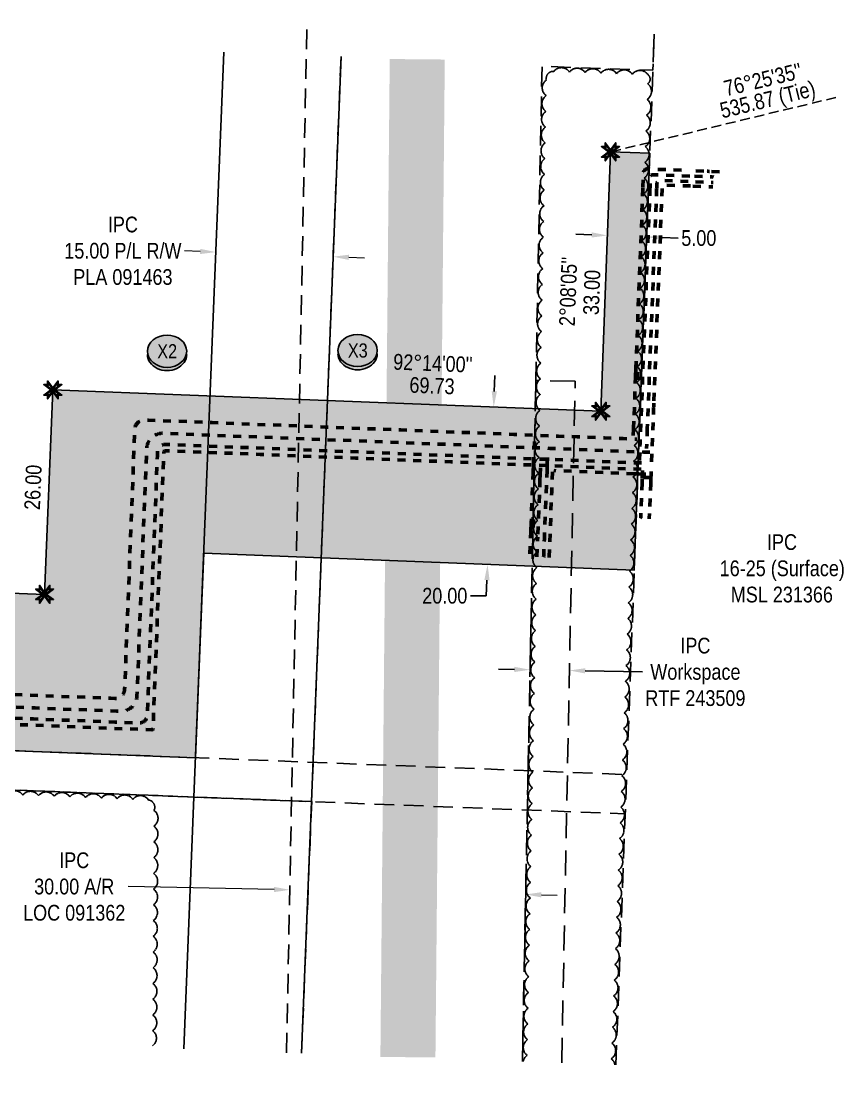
# Model space of a CAD drawing. Extents: x 394065 to 397005, y 6163231 to 6166623.
# Drawn here: x 396483 to 397005, y 6163231 to 6163906 of the extents above; entities that cross this region are included whole.
import ezdxf
from ezdxf.enums import TextEntityAlignment as Align

# ---------------------------------------------------------------- set-up
doc = ezdxf.new("R2010")
doc.units = 0
doc.header["$LTSCALE"] = 5
doc.header["$PDSIZE"] = 0.5
for name, pattern in [('0', [1, 1, 0]), ('foc-ACCESSROAD', [3.75, 2.5, -1.25]), ('foc-FLOWLINE', [3.75, 2.5, -1.25]), ('foc-PROPOSED-HP', [2, 1, -1]), ('foc-TIELINE', [1.875, 1.25, -0.625]), ('HIDDEN2', [4.7625, 3.175, -1.5875])]:
    doc.linetypes.add(name, pattern=pattern)
doc.layers.get('Defpoints').update_dxf_attribs({"color": 9})
for name, color, linetype in [('AS-ROADS', 254, 'Continuous'), ('C-AR', 13, 'foc-ACCESSROAD'), ('C-EZE', 13, 'foc-FLOWLINE'), ('C-RW', 13, 'Continuous'), ('C-WS', 13, 'foc-ACCESSROAD'), ('L-BD', 7, 'Continuous'), ('L-MON', 1, 'Continuous'), ('L-TIE', 7, 'foc-TIELINE'), ('P-CROSSINGS', 250, 'Continuous'), ('P-PROPOSED', 10, 'Continuous'), ('P-PROPOSED-H', 21, 'Continuous'), ('P-TXT', 4, 'Continuous'), ('T-BUSH', 110, '0'), ('T-EXISTING TFA', 220, 'HIDDEN2'), ('T-EXISTING TFA-T', 220, 'Continuous')]:
    doc.layers.add(name, color=color, linetype=linetype)
for name, color, linetype, lineweight in [('C-AR-T', 13, 'Continuous', 9), ('C-RW-T', 13, 'Continuous', 9), ('C-WS-T', 13, 'Continuous', 9), ('PROPOSED HP', 240, 'foc-PROPOSED-HP', 60)]:
    doc.layers.add(name, color=color, linetype=linetype, lineweight=lineweight)
doc.styles.add('80CG', font='ARIALN.TTF', dxfattribs={"height": 10})
doc.styles.add('80L', font='ARIALN.TTF', dxfattribs={"height": 10})
doc.styles.add('Crossing', font='ARIALN.TTF', dxfattribs={"height": 10})
doc.dimstyles.new('Compass 5 000', dxfattribs={"dimscale": 5, "dimtxt": 9, "dimasz": 2, "dimexe": 0.2, "dimexo": 0.0625, "dimgap": 0.5, "dimtad": 0, "dimtih": 1, "dimtoh": 1, "dimzin": 0, "dimdsep": 46, "dimtxsty": '80CG', "dimcen": 0.1, "dimse1": 1, "dimse2": 1, "dimclrd": 256, "dimclrt": 256, "dimaunit": 1, "dimadec": 4, "dimazin": 0, "dimtfac": 0.06, "dimtofl": 0, "dimtmove": 0, "dimatfit": 1, "dimfxl": 0.2, "dimtolj": 1, "dimtzin": 0, "dimlwd": -1, "dimarcsym": 0})

# ---------------------------------------------------------------- blocks, each defined once
blk = doc.blocks.new('xing2')
h = blk.add_hatch(color=50)
h.dxf.hatch_style = 1
edge = h.paths.add_edge_path()
edge.add_ellipse((0, 0), major_axis=(-12.5, 0), ratio=0.816297, start_angle=0, end_angle=360)
h = blk.add_hatch(color=250)
h.dxf.hatch_style = 1
edge = h.paths.add_edge_path()
edge.add_ellipse((0, -2.05), major_axis=(-12.5, 0), ratio=0.816297, start_angle=0, end_angle=180)
edge.add_line((12.5, -2.05), (12.5, 0))
edge.add_ellipse((0, 0), major_axis=(-12.5, 0), ratio=0.816297, start_angle=0, end_angle=180, ccw=False)
edge.add_line((-12.5, 0), (-12.5, -2.05))
at = {"color": 250}
blk.add_ellipse((0, 0), major_axis=(-12.5, 0), ratio=0.816297, dxfattribs=at)
blk.add_ellipse((0, -2.05), major_axis=(-12.5, 0), ratio=0.816297, start_param=0, end_param=3.141593, dxfattribs=at)
at = {"color": 250, "style": 'Crossing'}
blk.add_attdef('CROSSING', text='', height=9, dxfattribs=at).set_placement((0.09, 0.02), align=Align.MIDDLE_CENTER)
at = {"color": 250, "style": 'Crossing', "flags": 1}
for tag, p in [('OWNER', (0.09, -12.49)), ('DESCRIPTION', (0.09, -25.77)), ('LOCATION', (0.09, -39.3)), ('DWG_REF', (0.09, -52.84))]:
    blk.add_attdef(tag, text='', height=9, dxfattribs=at).set_placement(p, align=Align.MIDDLE_CENTER)
blk = doc.blocks.new('*D503')
at = {"layer": 'C-RW-T', "transparency": 16777216}
for p, q in [((396596.47, 6163759.87), (396586.48, 6163760.27)), ((396690.98, 6163756.15), (396700.97, 6163755.75))]:
    blk.add_line(p, q, dxfattribs=at)
for points in [[(396596.54, 6163761.54), (396596.41, 6163758.21), (396606.47, 6163759.48)], [(396691.05, 6163757.81), (396690.92, 6163754.48), (396680.99, 6163756.54)]]:
    blk.add_solid(points, dxfattribs=at)
at = {"layer": 'Defpoints', "color": 0, "transparency": 16777216}
for p in [(396606.66, 6163764.33), (396681.18, 6163761.39), (396680.99, 6163756.54)]:
    blk.add_point(p, dxfattribs=at)
at = {"layer": 'C-RW-T', "transparency": 16777216, "insert": (396547.4, 6163760.27), "char_height": 10, "attachment_point": 5, "style": '80CG'}
blk.add_mtext('\\A1;IPC\\P15.00 P/L R/W\\PPLA 091463', dxfattribs=at)
blk = doc.blocks.new('*D504')
at = {"layer": 'C-AR-T', "transparency": 16777216}
for p, q in [((396643.47, 6163354.57), (396550.73, 6163356.4)), ((396813.38, 6163351.21), (396823.37, 6163351.02))]:
    blk.add_line(p, q, dxfattribs=at)
for points in [[(396643.5, 6163356.23), (396643.43, 6163352.9), (396653.46, 6163354.37)], [(396813.41, 6163352.88), (396813.34, 6163349.55), (396803.38, 6163351.41)]]:
    blk.add_solid(points, dxfattribs=at)
at = {"layer": 'Defpoints', "color": 0, "transparency": 16777216}
for p in [(396653.46, 6163354.37), (396653.35, 6163348.83), (396803.27, 6163345.87)]:
    blk.add_point(p, dxfattribs=at)
at = {"layer": 'C-AR-T', "transparency": 16777216, "insert": (396516.46, 6163356.4), "char_height": 10, "attachment_point": 5, "style": '80CG'}
blk.add_mtext('\\A1;IPC\\P30.00 A/R\\PLOC 091362', dxfattribs=at)
blk = doc.blocks.new('*D505')
at = {"layer": 'Defpoints', "color": 0, "transparency": 16777216}
for p in [(396806.3, 6163499.47), (396831.28, 6163498.98), (396831.18, 6163493.68)]:
    blk.add_point(p, dxfattribs=at)
at = {"layer": 'T-EXISTING TFA-T', "transparency": 16777216}
for p, q in [((396796.2, 6163494.37), (396786.2, 6163494.56)), ((396841.18, 6163493.48), (396877.57, 6163492.76))]:
    blk.add_line(p, q, dxfattribs=at)
for points in [[(396796.23, 6163496.03), (396796.16, 6163492.7), (396806.19, 6163494.17)], [(396841.21, 6163495.14), (396841.15, 6163491.81), (396831.18, 6163493.68)]]:
    blk.add_solid(points, dxfattribs=at)
at = {"layer": 'T-EXISTING TFA-T', "transparency": 16777216, "insert": (396911.21, 6163492.76), "char_height": 10, "attachment_point": 5, "style": '80CG'}
blk.add_mtext('\\A1;IPC\\PWorkspace\\PRTF 243509', dxfattribs=at)
blk = doc.blocks.new('*D506')
at = {"layer": 'Defpoints', "color": 0, "transparency": 16777216}
for p in [(396774.7, 6163661.34), (396770.81, 6163561.42), (396779.14, 6163561.09)]:
    blk.add_point(p, dxfattribs=at)
at = {"layer": 'P-TXT', "transparency": 16777216}
for p, q in [((396783.43, 6163671.01), (396783.82, 6163681)), ((396778.75, 6163551.1), (396778.36, 6163541.11)), ((396778.36, 6163541.11), (396768.36, 6163541.11))]:
    blk.add_line(p, q, dxfattribs=at)
for points in [[(396781.76, 6163671.07), (396785.1, 6163670.94), (396783.04, 6163661.02)], [(396777.09, 6163551.16), (396780.42, 6163551.03), (396779.14, 6163561.09)]]:
    blk.add_solid(points, dxfattribs=at)
at = {"layer": 'P-TXT', "transparency": 16777216, "insert": (396751.97, 6163541.11), "char_height": 10, "attachment_point": 5, "style": '80CG'}
blk.add_mtext('\\A1;20.00', dxfattribs=at)
blk = doc.blocks.new('*D507')
at = {"layer": 'Defpoints', "color": 0, "transparency": 16777216}
for p in [(396880.28, 6163769.09), (396854.12, 6163738.22), (396879.09, 6163737.29)]:
    blk.add_point(p, dxfattribs=at)
at = {"layer": 'P-TXT', "transparency": 16777216}
for p, q in [((396845.31, 6163770.39), (396835.32, 6163770.77)), ((396890.27, 6163768.72), (396900.26, 6163768.35))]:
    blk.add_line(p, q, dxfattribs=at)
for points in [[(396845.37, 6163772.06), (396845.25, 6163768.73), (396855.3, 6163770.02)], [(396890.33, 6163770.38), (396890.21, 6163767.05), (396880.28, 6163769.09)]]:
    blk.add_solid(points, dxfattribs=at)
at = {"layer": 'P-TXT', "transparency": 16777216, "insert": (396913.4, 6163768.35), "char_height": 10, "attachment_point": 5, "style": '80CG'}
blk.add_mtext('\\A1;5.00', dxfattribs=at)
blk = doc.blocks.new('TEMP')
h = blk.add_hatch(color=255)
h.dxf.hatch_style = 1
h.paths.add_polyline_path([(0, 0.25), (-0.67, 1.15), (-0.67, 0.67), (-1.15, 0.67), (-0.25, 0), (-1.15, -0.67), (-0.67, -0.67), (-0.67, -1.15), (0, -0.25), (0.67, -1.15), (0.67, -0.67), (1.15, -0.67), (0.25, 0), (1.15, 0.67), (0.67, 0.67), (0.67, 1.15)])
h.paths.add_polyline_path([(0.57, 0.85), (0.57, 0.57), (0.85, 0.57), (0.08, 0), (0.85, -0.57), (0.57, -0.57), (0.57, -0.85), (0, -0.08), (-0.57, -0.85), (-0.57, -0.57), (-0.85, -0.57), (-0.08, 0), (-0.85, 0.57), (-0.57, 0.57), (-0.57, 0.85), (0, 0.08)], flags=16)
h = blk.add_hatch(color=1)
h.dxf.hatch_style = 1
h.paths.add_polyline_path([(0, 0.08), (-0.57, 0.85), (-0.57, 0.57), (-0.85, 0.57), (-0.08, 0), (-0.85, -0.57), (-0.57, -0.57), (-0.57, -0.85), (0, -0.08), (0.57, -0.85), (0.57, -0.57), (0.85, -0.57), (0.08, 0), (0.85, 0.57), (0.57, 0.57), (0.57, 0.85)])
at = {"color": 1}
for p, q in [((-0.08, 0), (0.08, 0)), ((0, 0.08), (0, -0.08))]:
    blk.add_line(p, q, dxfattribs=at)
at = {"color": 255, "flags": 128}
blk.add_lwpolyline([(-0.25, 0), (-1.15, 0.67), (-0.67, 0.67), (-0.67, 1.15), (0, 0.25), (0.67, 1.15), (0.67, 0.67), (1.15, 0.67), (0.25, 0), (1.15, -0.67), (0.67, -0.67), (0.67, -1.15), (0, -0.25), (-0.67, -1.15), (-0.67, -0.67), (-1.15, -0.67)], close=True, dxfattribs=at)
at = {"color": 1, "flags": 128}
blk.add_lwpolyline([(-0.08, 0), (-0.85, 0.57), (-0.57, 0.57), (-0.57, 0.85), (0, 0.08), (0.57, 0.85), (0.57, 0.57), (0.85, 0.57), (0.08, 0), (0.85, -0.57), (0.57, -0.57), (0.57, -0.85), (0, -0.08), (-0.57, -0.85), (-0.57, -0.57), (-0.85, -0.57)], close=True, dxfattribs=at)

msp = doc.modelspace()

# ---------------------------------------------------------------- hatches: boundary and pattern name
at = {"layer": 'P-PROPOSED-H'}
h = msp.add_hatch(color=256, dxfattribs=at)
h.dxf.hatch_style = 1
h.paths.add_polyline_path([(394200.018, 6163631.681), (394200.018, 6163531.64), (396593.574, 6163438.279), (396597.582, 6163538.162), (396598.785, 6163568.127), (396872.388, 6163557.455), (396877.045, 6163682.379), (396882.257, 6163822.212), (396857.283, 6163823.143), (396851.14, 6163658.324), (396502.869, 6163671.908), (396497.658, 6163542.06), (396319.697, 6163549.001), (396320.866, 6163578.968), (396146.062, 6163585.786), (396144.893, 6163555.82), (395681.669, 6163573.888), (395682.838, 6163603.854), (395508.034, 6163610.673), (395506.865, 6163580.706), (394618.832, 6163615.345), (394619.806, 6163640.326), (394471.303, 6163646.118), (394470.329, 6163621.137)])

# ---------------------------------------------------------------- linework, layer by layer
at = {"layer": 'AS-ROADS', "const_width": 34.987, "flags": 128}
msp.add_lwpolyline([(396728.53, 6163248.046), (396734.467, 6163881.957)], dxfattribs=at)
at = {"layer": 'C-AR', "flags": 128}
for points in [[(396651.422, 6163250.92), (396664.353, 6163906.104)], [(396885.108, 6163897.875), (396884.215, 6163874.996), (396884.215, 6163874.996), (396813.76, 6163877.485), (396801.284, 6163245.334)]]:
    msp.add_lwpolyline(points, dxfattribs=at)
at = {"layer": 'C-AR'}
msp.add_lwpolyline([(396860.671, 6163243.12), (396880.002, 6163761.704)], dxfattribs=at)
at = {"layer": 'C-EZE', "flags": 128}
msp.add_lwpolyline([(394065.474, 6163511.878), (396866.617, 6163402.62), (396867.547, 6163427.592), (394065.474, 6163536.888)], dxfattribs=at)
at = {"layer": 'C-RW'}
for points in [[(396586.154, 6163253.353), (396592.571, 6163413.294), (396611.562, 6163886.538)], [(396686.006, 6163883.763), (396667.344, 6163410.391), (396660.96, 6163250.565)]]:
    msp.add_lwpolyline(points, dxfattribs=at)
at = {"layer": 'C-WS'}
for points in [[(396860.671, 6163243.12), (396885.077, 6163897.876)], [(394065.474, 6163511.879), (395412.209, 6163459.348), (395667.264, 6163449.393), (396592.571, 6163413.294), (396667.378, 6163410.386), (396660.976, 6163250.564)]]:
    msp.add_lwpolyline(points, dxfattribs=at)
at = {"layer": 'C-WS', "flags": 128}
msp.add_lwpolyline([(396686.006, 6163883.763), (396667.344, 6163410.391), (396592.571, 6163413.294), (395667.264, 6163449.4), (395680.275, 6163781.537)], dxfattribs=at)
at = {"layer": 'L-TIE'}
msp.add_line((397000.513, 6163857.723), (396857.283, 6163823.143), dxfattribs=at)
at = {"layer": 'P-PROPOSED', "flags": 128}
msp.add_lwpolyline([(394200.018, 6163631.681), (394200.018, 6163531.64), (396593.574, 6163438.279), (396597.582, 6163538.162), (396598.785, 6163568.127), (396872.388, 6163557.455), (396877.045, 6163682.379), (396882.257, 6163822.212), (396857.283, 6163823.143), (396851.14, 6163658.324), (396502.869, 6163671.908), (396497.658, 6163542.06), (396319.697, 6163549.001), (396320.866, 6163578.968), (396146.062, 6163585.786), (396144.893, 6163555.82), (395681.669, 6163573.888), (395682.838, 6163603.854), (395508.034, 6163610.673), (395506.865, 6163580.706), (394618.832, 6163615.345), (394619.806, 6163640.326), (394471.303, 6163646.118), (394470.329, 6163621.137)], close=True, dxfattribs=at)
at = {"layer": 'PROPOSED HP', "flags": 128}
for points in [[(396877.876, 6163800.439), (396877.908, 6163801.248), (396878.253, 6163810.104, -0.4142136), (396880.626, 6163812.299), (396906.999, 6163811.271)], [(396907.624, 6163807.744), (396884.225, 6163808.656, 0.4142136), (396882.643, 6163807.193), (396882.394, 6163800.819), (396882.373, 6163800.264)], [(396906.726, 6163804.277), (396889.097, 6163804.965, 0.4142136), (396886.724, 6163802.77), (396886.645, 6163800.749), (396886.619, 6163800.098)], [(396908.142, 6163801.469), (396890.964, 6163802.139, 0.4142136), (396890.173, 6163801.407), (396890.138, 6163800.501), (396890.117, 6163799.962)], [(395982.787, 6163497.758), (395982.998, 6163497.75), (395983.209, 6163497.741), (395983.421, 6163497.733), (395983.632, 6163497.725), (395983.843, 6163497.717), (395984.054, 6163497.708), (395984.266, 6163497.7), (395984.477, 6163497.692), (395984.688, 6163497.684), (395984.899, 6163497.675), (395985.111, 6163497.667), (395987.153, 6163497.588), (395997.827, 6163497.171), (396008.502, 6163496.755), (396019.176, 6163496.339), (396029.851, 6163495.922), (396040.526, 6163495.506), (396051.2, 6163495.09), (396061.875, 6163494.673), (396072.55, 6163494.257), (396083.224, 6163493.84), (396093.899, 6163493.424), (396104.573, 6163493.008), (396111.586, 6163492.734), (396111.798, 6163492.726), (396112.009, 6163492.718), (396112.22, 6163492.71), (396112.431, 6163492.701), (396112.643, 6163492.693), (396112.854, 6163492.685), (396113.065, 6163492.677), (396113.277, 6163492.668), (396113.488, 6163492.66), (396113.699, 6163492.652), (396113.91, 6163492.644), (396114.275, 6163492.635), (396114.785, 6163492.659), (396115.296, 6163492.726), (396115.803, 6163492.837), (396116.301, 6163492.991), (396116.785, 6163493.188), (396117.248, 6163493.424), (396117.687, 6163493.697), (396118.097, 6163494.003), (396118.424, 6163494.29), (396118.58, 6163494.433), (396118.735, 6163494.577), (396118.89, 6163494.721), (396119.045, 6163494.864), (396119.2, 6163495.008), (396119.356, 6163495.151), (396119.511, 6163495.295), (396119.666, 6163495.438), (396119.821, 6163495.582), (396119.976, 6163495.725), (396120.132, 6163495.869), (396122.374, 6163497.943), (396127.589, 6163502.766), (396132.803, 6163507.589), (396138.018, 6163512.412), (396143.232, 6163517.235), (396148.447, 6163522.058), (396153.662, 6163526.882), (396158.876, 6163531.705), (396164.091, 6163536.528), (396169.305, 6163541.351), (396174.52, 6163546.174), (396179.735, 6163550.997), (396181.977, 6163553.071), (396182.132, 6163553.215), (396182.287, 6163553.358), (396182.443, 6163553.502), (396182.598, 6163553.645), (396182.753, 6163553.789), (396182.908, 6163553.932), (396183.063, 6163554.076), (396183.219, 6163554.22), (396183.374, 6163554.363), (396183.529, 6163554.507), (396183.684, 6163554.65), (396184.012, 6163554.937), (396184.422, 6163555.243), (396184.86, 6163555.516), (396185.324, 6163555.752), (396185.807, 6163555.949), (396186.305, 6163556.103), (396186.813, 6163556.214), (396187.324, 6163556.281), (396187.833, 6163556.305), (396188.198, 6163556.297), (396188.41, 6163556.288), (396188.621, 6163556.28), (396188.832, 6163556.272), (396189.043, 6163556.264), (396189.255, 6163556.255), (396189.466, 6163556.247), (396189.677, 6163556.239), (396189.888, 6163556.231), (396190.1, 6163556.222), (396190.311, 6163556.214), (396190.522, 6163556.206), (396195.19, 6163556.024), (396202.257, 6163555.748), (396209.324, 6163555.473), (396216.391, 6163555.197), (396223.458, 6163554.921), (396230.525, 6163554.646), (396237.591, 6163554.37), (396244.658, 6163554.094), (396251.725, 6163553.819), (396258.792, 6163553.543), (396265.859, 6163553.267), (396272.926, 6163552.992), (396274.337, 6163552.937), (396274.548, 6163552.929), (396274.759, 6163552.92), (396274.971, 6163552.912), (396275.182, 6163552.904), (396275.393, 6163552.896), (396275.604, 6163552.887), (396275.816, 6163552.879), (396276.027, 6163552.871), (396276.238, 6163552.863), (396276.449, 6163552.854), (396276.661, 6163552.846), (396277.175, 6163552.804), (396277.691, 6163552.717), (396278.202, 6163552.585), (396278.703, 6163552.408), (396279.188, 6163552.188), (396279.65, 6163551.926), (396280.086, 6163551.627), (396280.491, 6163551.295), (396280.861, 6163550.934), (396281.029, 6163550.753), (396281.175, 6163550.594), (396281.322, 6163550.436), (396281.468, 6163550.278), (396281.615, 6163550.12), (396281.761, 6163549.961), (396281.907, 6163549.803), (396282.054, 6163549.645), (396282.2, 6163549.486), (396282.347, 6163549.328), (396282.493, 6163549.17), (396284.06, 6163547.476), (396288.979, 6163542.158), (396293.897, 6163536.84), (396298.816, 6163531.522), (396303.734, 6163526.204), (396308.653, 6163520.886), (396313.572, 6163515.568), (396318.49, 6163510.25), (396323.409, 6163504.932), (396328.328, 6163499.615), (396333.246, 6163494.297), (396338.165, 6163488.979), (396339.732, 6163487.285), (396339.878, 6163487.126), (396340.025, 6163486.968), (396340.171, 6163486.81), (396340.318, 6163486.651), (396340.464, 6163486.493), (396340.61, 6163486.335), (396340.757, 6163486.177), (396340.903, 6163486.018), (396341.05, 6163485.86), (396341.196, 6163485.702), (396341.364, 6163485.52), (396341.734, 6163485.159), (396342.139, 6163484.827), (396342.575, 6163484.528), (396343.037, 6163484.267), (396343.522, 6163484.046), (396344.023, 6163483.869), (396344.534, 6163483.737), (396345.05, 6163483.65), (396345.564, 6163483.608), (396345.858, 6163483.597), (396346.152, 6163483.585), (396346.446, 6163483.574), (396346.74, 6163483.562), (396347.034, 6163483.551), (396347.328, 6163483.539), (396347.622, 6163483.528), (396347.916, 6163483.517), (396359.335, 6163483.071), (396381.879, 6163482.192), (396404.423, 6163481.313), (396426.968, 6163480.433), (396449.512, 6163479.554), (396472.057, 6163478.675), (396494.601, 6163477.795), (396517.146, 6163476.916), (396539.69, 6163476.037), (396542.188, 6163475.939, 0.4142136), (396548.517, 6163481.793), (396548.614, 6163484.291), (396554.862, 6163644.477), (396554.872, 6163644.723), (396554.881, 6163644.969), (396554.891, 6163645.214), (396554.901, 6163645.46), (396554.91, 6163645.705), (396554.92, 6163645.951), (396554.929, 6163646.197), (396554.939, 6163646.442), (396554.948, 6163646.688), (396554.958, 6163646.933), (396554.994, 6163647.428), (396555.084, 6163647.986), (396555.23, 6163648.549), (396555.435, 6163649.109), (396555.7, 6163649.659), (396556.025, 6163650.187), (396556.406, 6163650.685), (396556.839, 6163651.144), (396557.317, 6163651.557), (396557.833, 6163651.915), (396558.378, 6163652.217), (396558.943, 6163652.458), (396559.516, 6163652.637), (396560.091, 6163652.758), (396560.657, 6163652.821), (396561.209, 6163652.832), (396561.498, 6163652.821), (396561.744, 6163652.811), (396561.989, 6163652.802), (396562.235, 6163652.792), (396562.481, 6163652.783), (396562.726, 6163652.773), (396562.972, 6163652.764), (396563.218, 6163652.754), (396563.463, 6163652.744), (396563.709, 6163652.735), (396580.146, 6163652.094), (396604.11, 6163651.159), (396628.074, 6163650.224), (396652.038, 6163649.29), (396676.002, 6163648.355), (396699.966, 6163647.42), (396723.93, 6163646.486), (396747.894, 6163645.551), (396771.858, 6163644.616), (396795.823, 6163643.682), (396807.671, 6163643.219), (396807.97, 6163643.208), (396808.27, 6163643.196), (396808.569, 6163643.184), (396808.869, 6163643.173), (396809.168, 6163643.161), (396809.468, 6163643.149), (396809.767, 6163643.138), (396810.066, 6163643.126), (396810.366, 6163643.114), (396812.562, 6163643.029), (396818.418, 6163642.8), (396824.274, 6163642.572), (396830.13, 6163642.343), (396835.986, 6163642.115), (396841.843, 6163641.887), (396847.699, 6163641.658), (396853.555, 6163641.43), (396859.411, 6163641.201), (396865.267, 6163640.973), (396870.175, 6163640.781), (396870.474, 6163640.77), (396870.774, 6163640.758), (396871.073, 6163640.746), (396871.373, 6163640.735), (396871.672, 6163640.723), (396871.972, 6163640.711), (396872.271, 6163640.7), (396872.57, 6163640.688), (396872.87, 6163640.676), (396873.169, 6163640.665), (396873.353, 6163640.658), (396873.537, 6163640.65), (396873.722, 6163640.643), (396873.906, 6163640.636), (396874.09, 6163640.629)], [(396882.331, 6163632.301), (396881.601, 6163632.33), (396878.555, 6163632.449), (396818.995, 6163634.772), (396815.949, 6163634.89), (396575.53, 6163644.268), (396573.032, 6163644.365, 0.4142136), (396562.483, 6163634.609), (396562.386, 6163632.111), (396556.455, 6163480.046), (396556.358, 6163477.548, -0.4142136), (396545.809, 6163467.792), (396543.311, 6163467.889), (396526.099, 6163468.561), (396508.887, 6163469.232), (396491.675, 6163469.903), (396474.464, 6163470.575), (396457.252, 6163471.246), (396440.04, 6163471.917), (396422.828, 6163472.589), (396405.616, 6163473.26), (396388.404, 6163473.931), (396371.192, 6163474.603), (396353.98, 6163475.274), (396341.553, 6163475.759), (396341.34, 6163475.767), (396341.127, 6163475.775), (396340.914, 6163475.784), (396340.701, 6163475.792), (396340.487, 6163475.8), (396340.274, 6163475.808), (396340.061, 6163475.817), (396339.848, 6163475.825), (396339.635, 6163475.833), (396339.421, 6163475.842), (396339.208, 6163475.85), (396338.829, 6163475.872), (396338.319, 6163475.937), (396337.81, 6163476.048), (396337.309, 6163476.202), (396336.821, 6163476.4), (396336.352, 6163476.639), (396335.907, 6163476.917), (396335.49, 6163477.229), (396335.105, 6163477.572), (396334.825, 6163477.862), (396334.681, 6163478.019), (396334.536, 6163478.175), (396334.391, 6163478.332), (396334.246, 6163478.489), (396334.101, 6163478.645), (396333.956, 6163478.802), (396333.811, 6163478.958), (396333.667, 6163479.115), (396333.522, 6163479.272), (396333.377, 6163479.428), (396333.232, 6163479.585), (396330.166, 6163482.899), (396325.463, 6163487.984), (396320.76, 6163493.069), (396316.057, 6163498.154), (396311.354, 6163503.238), (396306.651, 6163508.323), (396301.948, 6163513.408), (396297.245, 6163518.493), (396292.542, 6163523.578), (396287.839, 6163528.663), (396283.136, 6163533.747), (396278.433, 6163538.832), (396277.933, 6163539.372), (396277.789, 6163539.529), (396277.644, 6163539.685), (396277.499, 6163539.842), (396277.354, 6163539.999), (396277.209, 6163540.155), (396277.064, 6163540.312), (396276.919, 6163540.469), (396276.775, 6163540.625), (396276.63, 6163540.782), (396276.485, 6163540.938), (396276.299, 6163541.138), (396275.929, 6163541.493), (396275.526, 6163541.82), (396275.093, 6163542.113), (396274.634, 6163542.37), (396274.153, 6163542.586), (396273.657, 6163542.759), (396273.151, 6163542.889), (396272.641, 6163542.974), (396272.132, 6163543.015), (396269.634, 6163543.113), (396194.345, 6163546.049), (396191.847, 6163546.147, 0.1989124), (396187.47, 6163544.53), (396185.635, 6163542.833), (396126.048, 6163487.72), (396124.213, 6163486.022, -0.1989124), (396119.836, 6163484.406), (396117.338, 6163484.504), (395984.973, 6163489.667), (395982.475, 6163489.764)], [(396877.001, 6163625.504), (396876.446, 6163625.526), (396874.669, 6163625.595), (396813.839, 6163627.967), (396812.063, 6163628.037), (396577.176, 6163637.198), (396576.975, 6163637.206), (396576.775, 6163637.214), (396576.574, 6163637.222), (396576.374, 6163637.229), (396576.173, 6163637.237), (396575.973, 6163637.245), (396575.772, 6163637.253), (396575.572, 6163637.261), (396575.371, 6163637.268), (396575.171, 6163637.276), (396574.971, 6163637.284), (396574.77, 6163637.292), (396574.463, 6163637.299), (396574.06, 6163637.282), (396573.656, 6163637.232), (396573.254, 6163637.149), (396572.858, 6163637.034), (396572.473, 6163636.886), (396572.101, 6163636.708), (396571.747, 6163636.502), (396571.414, 6163636.27), (396571.104, 6163636.016), (396570.816, 6163635.739), (396570.548, 6163635.437), (396570.303, 6163635.111), (396570.083, 6163634.764), (396569.891, 6163634.399), (396569.729, 6163634.019), (396569.599, 6163633.629), (396569.501, 6163633.231), (396569.436, 6163632.831), (396569.404, 6163632.432), (396569.396, 6163632.225), (396569.388, 6163632.024), (396569.38, 6163631.824), (396569.372, 6163631.623), (396569.364, 6163631.423), (396569.357, 6163631.222), (396569.349, 6163631.022), (396569.341, 6163630.821), (396569.333, 6163630.621), (396569.325, 6163630.42), (396569.318, 6163630.22), (396569.31, 6163630.02), (396569.052, 6163623.411), (396568.544, 6163610.394), (396568.037, 6163597.378), (396567.529, 6163584.361), (396567.021, 6163571.344), (396566.514, 6163558.328), (396566.006, 6163545.311), (396565.498, 6163532.294), (396564.99, 6163519.277), (396564.483, 6163506.261), (396563.975, 6163493.244), (396563.467, 6163480.227), (396562.979, 6163467.695), (396562.971, 6163467.495), (396562.963, 6163467.294), (396562.955, 6163467.094), (396562.947, 6163466.893), (396562.939, 6163466.693), (396562.932, 6163466.492), (396562.924, 6163466.292), (396562.916, 6163466.091), (396562.908, 6163465.891), (396562.9, 6163465.691), (396562.893, 6163465.49), (396562.885, 6163465.29), (396562.867, 6163464.975), (396562.817, 6163464.575), (396562.735, 6163464.176), (396562.62, 6163463.782), (396562.473, 6163463.397), (396562.294, 6163463.025), (396562.087, 6163462.669), (396561.853, 6163462.333), (396561.595, 6163462.02), (396561.316, 6163461.731), (396561.017, 6163461.467), (396560.694, 6163461.224), (396560.349, 6163461.005), (396559.985, 6163460.814), (396559.606, 6163460.652), (396559.214, 6163460.522), (396558.815, 6163460.424), (396558.411, 6163460.359), (396558.007, 6163460.327), (396557.607, 6163460.326), (396557.313, 6163460.338), (396557.019, 6163460.349), (396556.726, 6163460.361), (396556.432, 6163460.372), (396556.138, 6163460.384), (396555.844, 6163460.395), (396555.55, 6163460.407), (396555.256, 6163460.418), (396542.207, 6163460.927), (396516.402, 6163461.934), (396490.597, 6163462.94), (396464.792, 6163463.947), (396438.988, 6163464.953), (396413.183, 6163465.959), (396387.378, 6163466.966), (396361.573, 6163467.972), (396335.768, 6163468.979), (396335.538, 6163468.988), (396335.307, 6163468.997), (396335.076, 6163469.006), (396334.846, 6163469.015), (396334.615, 6163469.024), (396334.385, 6163469.033), (396334.154, 6163469.042), (396333.923, 6163469.051), (396333.693, 6163469.06), (396333.462, 6163469.069), (396333.224, 6163469.079), (396332.948, 6163469.106), (396332.672, 6163469.159), (396332.4, 6163469.239), (396332.136, 6163469.344), (396331.882, 6163469.473), (396331.642, 6163469.624), (396331.419, 6163469.796), (396331.216, 6163469.985), (396331.048, 6163470.165), (396330.891, 6163470.334), (396330.734, 6163470.504), (396330.578, 6163470.673), (396330.421, 6163470.842), (396330.264, 6163471.012), (396330.107, 6163471.181), (396329.951, 6163471.351), (396329.794, 6163471.52), (396329.637, 6163471.69), (396329.48, 6163471.859), (396325.167, 6163476.523), (396320.009, 6163482.099), (396314.851, 6163487.676), (396309.693, 6163493.253), (396304.535, 6163498.829), (396299.377, 6163504.406), (396294.219, 6163509.983), (396289.061, 6163515.56), (396283.903, 6163521.136), (396278.745, 6163526.713), (396273.587, 6163532.29), (396273.424, 6163532.466), (396273.261, 6163532.642), (396273.098, 6163532.819), (396272.935, 6163532.995), (396272.772, 6163533.171), (396272.608, 6163533.348), (396272.445, 6163533.524), (396272.282, 6163533.7), (396272.119, 6163533.876), (396271.956, 6163534.053), (396271.771, 6163534.246), (396271.553, 6163534.438), (396271.315, 6163534.609), (396271.06, 6163534.759), (396270.791, 6163534.883), (396270.511, 6163534.98), (396270.226, 6163535.049), (396269.939, 6163535.09), (396269.672, 6163535.105), (396269.432, 6163535.114), (396269.192, 6163535.124), (396268.952, 6163535.133), (396268.712, 6163535.143), (396268.472, 6163535.152), (396268.232, 6163535.161), (396267.992, 6163535.171), (396267.752, 6163535.18), (396267.512, 6163535.189), (396267.272, 6163535.199), (396196.083, 6163537.975), (396193.585, 6163538.073, 0.1989124), (396191.397, 6163537.265), (396189.561, 6163535.567), (396129.159, 6163479.7), (396127.324, 6163478.002, -0.1989124), (396125.135, 6163477.194), (396122.637, 6163477.292), (395982.276, 6163482.766), (395979.778, 6163482.864)]]:
    msp.add_lwpolyline(points, format="xyb", dxfattribs=at)
for points in [[(396910.67, 6163807.625), (396922.085, 6163807.18), (396922.64, 6163807.158)], [(396911.567, 6163811.093), (396928.858, 6163810.418), (396929.889, 6163810.378)], [(396918.263, 6163810.831), (396918.263, 6163810.831), (396918.263, 6163810.831), (396918.263, 6163810.831), (396918.263, 6163810.831)], [(396918.643, 6163810.817), (396918.643, 6163810.817), (396919.024, 6163810.802), (396919.024, 6163810.802), (396919.881, 6163810.768), (396920.135, 6163810.758)], [(396873.379, 6163685.137), (396873.41, 6163685.946), (396877.844, 6163799.614), (396877.875, 6163800.423)], [(396882.372, 6163800.248), (396882.35, 6163799.693), (396876.074, 6163638.764)], [(396886.619, 6163800.082), (396886.593, 6163799.432), (396880.794, 6163650.734), (396880.768, 6163650.083)], [(396890.116, 6163799.946), (396890.095, 6163799.406), (396884.814, 6163663.997), (396884.792, 6163663.457)], [(396909.665, 6163801.409), (396921.857, 6163800.934), (396922.397, 6163800.913)], [(396911.295, 6163804.099), (396921.854, 6163803.687), (396922.504, 6163803.662)], [(396873.215, 6163680.933), (396873.378, 6163685.121)], [(396873.496, 6163688.135), (396873.496, 6163688.135), (396873.496, 6163688.135)], [(396873.619, 6163688.13), (396874.651, 6163688.09)], [(396874.537, 6163678.245), (396874.905, 6163687.699)], [(396873.214, 6163680.917), (396873.183, 6163680.108), (396872.123, 6163652.944), (396872.092, 6163652.135)], [(396873.097, 6163677.92), (396873.097, 6163677.92), (396873.097, 6163677.92)], [(396873.221, 6163677.915), (396874.253, 6163677.875)], [(396884.707, 6163661.268), (396884.686, 6163660.728), (396883.176, 6163622.023)], [(396884.708, 6163661.284), (396884.792, 6163663.441)], [(396871.928, 6163647.931), (396872.091, 6163652.119)], [(396871.927, 6163647.915), (396871.895, 6163647.107), (396871.736, 6163643.008)], [(396880.669, 6163647.545), (396880.644, 6163646.894), (396880.167, 6163634.673)], [(396880.67, 6163647.561), (396880.768, 6163650.067)], [(396808.302, 6163624.234), (396808.333, 6163625.042), (396808.951, 6163640.882)], [(396875.963, 6163635.941), (396876.045, 6163638.034)], [(396876.046, 6163638.05), (396876.067, 6163638.606)], [(395962.838, 6163479.522), (396131.11, 6163472.958), (396131.19, 6163472.959), (396131.27, 6163472.969), (396131.35, 6163472.987), (396131.428, 6163473.013), (396131.502, 6163473.048), (396131.572, 6163473.09), (396131.636, 6163473.138), (396135.109, 6163476.349), (396141.711, 6163482.455), (396148.312, 6163488.561), (396154.914, 6163494.667), (396161.516, 6163500.774), (396168.118, 6163506.88), (396174.72, 6163512.986), (396181.322, 6163519.092), (396187.924, 6163525.198), (396194.526, 6163531.305), (396194.587, 6163531.356), (396194.654, 6163531.401), (396194.726, 6163531.439), (396194.803, 6163531.469), (396194.882, 6163531.491), (396194.962, 6163531.505), (396195.042, 6163531.51), (396199.063, 6163531.354), (396206.697, 6163531.056), (396214.331, 6163530.759), (396221.965, 6163530.461), (396229.599, 6163530.163), (396237.233, 6163529.865), (396244.867, 6163529.568), (396252.501, 6163529.27), (396260.135, 6163528.972), (396267.769, 6163528.674), (396267.848, 6163528.667), (396267.927, 6163528.651), (396268.006, 6163528.627), (396268.081, 6163528.595), (396268.152, 6163528.555), (396268.219, 6163528.507), (396268.279, 6163528.454), (396271.491, 6163524.983), (396277.597, 6163518.381), (396283.704, 6163511.779), (396289.81, 6163505.177), (396295.916, 6163498.575), (396302.022, 6163491.973), (396308.128, 6163485.372), (396314.235, 6163478.77), (396320.341, 6163472.168), (396326.447, 6163465.566), (396326.535, 6163465.485), (396326.636, 6163465.417), (396326.748, 6163465.365), (396326.865, 6163465.332), (396326.984, 6163465.318), (396374.74, 6163463.456), (396422.496, 6163461.593), (396470.251, 6163459.731), (396518.007, 6163457.868), (396565.763, 6163456.005), (396565.988, 6163456.03), (396566.211, 6163456.13), (396566.395, 6163456.3), (396566.512, 6163456.515), (396566.554, 6163456.737), (396567.926, 6163491.905), (396569.298, 6163527.074), (396570.669, 6163562.242), (396572.041, 6163597.411), (396573.413, 6163632.579), (396573.455, 6163632.802), (396573.572, 6163633.016), (396573.756, 6163633.186), (396573.979, 6163633.286), (396574.204, 6163633.311), (396634.741, 6163630.95), (396695.278, 6163628.589), (396755.815, 6163626.227), (396816.352, 6163623.866), (396876.889, 6163621.505)], [(396817.046, 6163623.922), (396817.072, 6163624.573), (396817.383, 6163632.547)], [(396875.617, 6163627.083), (396875.941, 6163635.369), (396875.963, 6163635.925)], [(396808.301, 6163624.218), (396808.138, 6163620.03)], [(396812.536, 6163617.338), (396812.558, 6163617.893), (396812.892, 6163626.479)], [(396817.046, 6163623.906), (396816.948, 6163621.4)], [(396808.137, 6163620.014), (396808.106, 6163619.205), (396806.881, 6163587.794), (396806.849, 6163586.985)], [(396812.536, 6163617.322), (396812.454, 6163615.228)], [(396816.947, 6163621.384), (396816.922, 6163620.733), (396815.376, 6163581.106), (396815.351, 6163580.455)], [(396820.394, 6163619.944), (396819.917, 6163607.718), (396819.896, 6163607.179)], [(396872.491, 6163618.674), (396871.952, 6163618.695), (396821.185, 6163620.676)], [(396874.665, 6163618.59), (396872.507, 6163618.674)], [(396874.681, 6163618.589), (396875.22, 6163618.568), (396882.268, 6163618.293)], [(396877.621, 6163620.714), (396877.473, 6163616.918), (396877.432, 6163615.871), (396877.411, 6163615.331)], [(396882.907, 6163615.117), (396882.928, 6163615.657), (396882.969, 6163616.704), (396883.009, 6163617.74), (396883.05, 6163618.787), (396883.117, 6163620.5)], [(396812.453, 6163615.212), (396812.432, 6163614.657), (396811.04, 6163578.972), (396811.018, 6163578.417)], [(396877.326, 6163613.142), (396877.305, 6163612.602), (396876.621, 6163595.063)], [(396877.411, 6163615.315), (396877.326, 6163613.158)], [(396879.458, 6163616.316), (396878.919, 6163616.337), (396878.214, 6163616.365)], [(396881.632, 6163616.232), (396879.474, 6163616.316)], [(396881.648, 6163616.231), (396882.187, 6163616.21)], [(396882.822, 6163612.928), (396882.801, 6163612.388), (396882.117, 6163594.849)], [(396882.906, 6163615.101), (396882.822, 6163612.944)], [(396818.272, 6163565.533), (396818.293, 6163566.072), (396819.79, 6163604.45), (396819.811, 6163604.989)], [(396819.895, 6163607.163), (396819.811, 6163605.005)], [(396806.966, 6163589.983), (396806.966, 6163589.983), (396806.966, 6163589.983)], [(396807.09, 6163589.978), (396808.121, 6163589.938)], [(396876.561, 6163593.541), (396876.452, 6163590.74), (396876.431, 6163590.2)], [(396882.057, 6163593.326), (396881.948, 6163590.526), (396881.927, 6163589.986)], [(396806.848, 6163586.969), (396806.685, 6163582.781)], [(396808.376, 6163589.546), (396808.007, 6163580.093)], [(396806.684, 6163582.765), (396806.653, 6163581.956), (396806.063, 6163566.819), (396806.031, 6163566.01)], [(396806.568, 6163579.767), (396806.568, 6163579.767), (396806.568, 6163579.767)], [(396806.691, 6163579.763), (396807.723, 6163579.722)], [(396811.018, 6163578.401), (396810.936, 6163576.307)], [(396814.774, 6163565.669), (396814.8, 6163566.32), (396815.227, 6163577.266), (396815.252, 6163577.917)], [(396815.35, 6163580.439), (396815.253, 6163577.933)], [(396810.528, 6163565.835), (396810.549, 6163566.39), (396810.914, 6163575.736), (396810.935, 6163576.291)]]:
    msp.add_lwpolyline(points, dxfattribs=at)
at = {"layer": 'T-BUSH', "flags": 128}
for points in [[(396860.11, 6163243.141, 0.1943134), (396857.765, 6163247.064, 0.5205671), (396858.138, 6163257.053, 0.5205671), (396858.511, 6163267.043, 0.5205671), (396858.884, 6163277.032, 0.5205671), (396859.257, 6163287.022, 0.5205671), (396859.63, 6163297.011, 0.5205671), (396860.003, 6163307.001, 0.5205671), (396860.376, 6163316.99, 0.5205671), (396860.749, 6163326.979, 0.5205671), (396861.123, 6163336.969, 0.5205671), (396861.496, 6163346.958, 0.5205671), (396861.869, 6163356.948, 0.5205671), (396862.242, 6163366.937, 0.5205671), (396862.615, 6163376.927, 0.5205671), (396862.988, 6163386.916, 0.5205671), (396863.361, 6163396.906, 0.5205671), (396863.734, 6163406.895, 0.5205671), (396864.107, 6163416.884, 0.5205671), (396864.48, 6163426.874, 0.5205671), (396864.853, 6163436.863, 0.5205671), (396865.226, 6163446.853, 0.5205671), (396865.599, 6163456.842, 0.5205671), (396865.972, 6163466.832, 0.5205671), (396866.345, 6163476.821, 0.5205671), (396866.718, 6163486.81, 0.5205671), (396867.091, 6163496.8, 0.5205671), (396867.464, 6163506.789, 0.5205671), (396867.837, 6163516.779, 0.5205671), (396868.21, 6163526.768, 0.5205671), (396868.583, 6163536.758, 0.5205671), (396868.956, 6163546.747, 0.5205671), (396869.329, 6163556.736, 0.5205671), (396869.702, 6163566.726, 0.5205671), (396870.075, 6163576.715, 0.5205671), (396870.448, 6163586.705, 0.5205671), (396870.822, 6163596.694, 0.5205671), (396871.195, 6163606.684, 0.5205671), (396871.568, 6163616.673, 0.5205671), (396871.941, 6163626.663, 0.5205671), (396872.314, 6163636.652, 0.5205671), (396872.687, 6163646.641, 0.5205671), (396873.06, 6163656.631, 0.5205671), (396873.433, 6163666.62, 0.5205671), (396873.806, 6163676.61, 0.5205671), (396874.179, 6163686.599, 0.5205671), (396874.552, 6163696.589, 0.5205671), (396874.925, 6163706.578, 0.5205671), (396875.298, 6163716.567, 0.5205671), (396875.671, 6163726.557, 0.5205671), (396876.044, 6163736.546, 0.5205671), (396876.417, 6163746.536, 0.5205671), (396876.79, 6163756.525, 0.5205671), (396877.163, 6163766.515, 0.5205671), (396877.536, 6163776.504, 0.5205671), (396877.909, 6163786.494, 0.5205671), (396878.282, 6163796.483, 0.5205671), (396878.655, 6163806.472, 0.5205671), (396879.028, 6163816.462, 0.5205671), (396879.401, 6163826.451, 0.5205671), (396879.774, 6163836.441, 0.5205671), (396880.147, 6163846.43, 0.5205671), (396880.521, 6163856.42, 0.5205671), (396880.894, 6163866.409, 0.5205671), (396881.106, 6163872.105, 0.5205671), (396871.116, 6163872.458, 0.5205671), (396861.126, 6163872.811, 0.5205671), (396851.136, 6163873.164, 0.5205671), (396841.146, 6163873.517, 0.5205671), (396831.155, 6163873.87, 0.5205671), (396821.165, 6163874.223, 0.5205671), (396816.589, 6163868.855, 0.5205671), (396816.392, 6163858.861, 0.5205671), (396816.195, 6163848.866, 0.5205671), (396815.997, 6163838.872, 0.5205671), (396815.8, 6163828.877, 0.5205671), (396815.603, 6163818.883, 0.5205671), (396815.406, 6163808.889, 0.5205671), (396815.208, 6163798.894, 0.5205671), (396815.011, 6163788.9, 0.5205671), (396814.814, 6163778.905, 0.5205671), (396814.617, 6163768.911, 0.5205671), (396814.419, 6163758.916, 0.5205671), (396814.222, 6163748.922, 0.5205671), (396814.025, 6163738.927, 0.5205671), (396813.828, 6163728.933, 0.5205671), (396813.63, 6163718.939, 0.5205671), (396813.433, 6163708.944, 0.5205671), (396813.236, 6163698.95, 0.5205671), (396813.038, 6163688.955, 0.5205671), (396812.841, 6163678.961, 0.5205671), (396812.644, 6163668.966, 0.5205671), (396812.447, 6163658.972, 0.5205671), (396812.249, 6163648.977, 0.5205671), (396812.052, 6163638.983, 0.5205671), (396811.855, 6163628.988, 0.5205671), (396811.658, 6163618.994, 0.5205671), (396811.46, 6163609, 0.5205671), (396811.263, 6163599.005, 0.5205671), (396811.066, 6163589.011, 0.5205671), (396810.869, 6163579.016, 0.5205671), (396810.671, 6163569.022, 0.5205671), (396810.474, 6163559.027, 0.5205671), (396810.277, 6163549.033, 0.5205671), (396810.08, 6163539.038, 0.5205671), (396809.882, 6163529.044, 0.5205671), (396809.685, 6163519.049, 0.5205671), (396809.488, 6163509.055, 0.5205671), (396809.291, 6163499.061, 0.5205671), (396809.093, 6163489.066, 0.5205671), (396808.896, 6163479.072, 0.5205671), (396808.699, 6163469.077, 0.5205671), (396808.502, 6163459.083, 0.5205671), (396808.304, 6163449.088, 0.5205671), (396808.107, 6163439.094, 0.5205671), (396807.91, 6163429.099, 0.5205671), (396807.713, 6163419.105, 0.5205671), (396807.515, 6163409.111, 0.5205671), (396807.318, 6163399.116, 0.5205671), (396807.121, 6163389.122, 0.5205671), (396806.924, 6163379.127, 0.5205671), (396806.726, 6163369.133, 0.5205671), (396806.529, 6163359.138, 0.5205671), (396806.332, 6163349.144, 0.5205671), (396806.135, 6163339.149, 0.5205671), (396805.937, 6163329.155, 0.5205671), (396805.74, 6163319.16, 0.5205671), (396805.543, 6163309.166, 0.5205671), (396805.346, 6163299.172, 0.5205671), (396805.148, 6163289.177, 0.5205671), (396804.951, 6163279.183, 0.5205671), (396804.754, 6163269.188, 0.5205671), (396804.557, 6163259.194, 0.5205671), (396804.359, 6163249.199, 0.1986963), (396801.774, 6163245.316, 0.1986963)], [(396043.682, 6163340.039, -0.1694396), (396046.14, 6163343.22, -0.5205671), (396046.477, 6163353.211, -0.5205671), (396046.813, 6163363.202, -0.5205671), (396047.15, 6163373.192, -0.5205671), (396047.486, 6163383.183, -0.5205671), (396047.823, 6163393.174, -0.5205671), (396048.159, 6163403.165, -0.5205671), (396051.035, 6163411.923, -0.5205671), (396058.677, 6163418.367, -0.5205671), (396066.319, 6163424.811, -0.5205671), (396074.215, 6163430.515, -0.5205671), (396084.204, 6163430.125, -0.5205671), (396094.193, 6163429.736, -0.5205671), (396104.181, 6163429.346, -0.5205671), (396114.17, 6163428.956, -0.5205671), (396124.159, 6163428.567, -0.5205671), (396134.148, 6163428.177, -0.5205671), (396144.137, 6163427.787, -0.5205671), (396154.125, 6163427.398, -0.5205671), (396164.114, 6163427.008, -0.5205671), (396174.103, 6163426.618, -0.5205671), (396184.092, 6163426.228, -0.5205671), (396194.081, 6163425.839, -0.5205671), (396204.069, 6163425.449, -0.5205671), (396214.058, 6163425.059, -0.5205671), (396224.047, 6163424.67, -0.5205671), (396234.036, 6163424.28, -0.5205671), (396244.025, 6163423.89, -0.5205671), (396254.013, 6163423.501, -0.5205671), (396264.002, 6163423.111, -0.5205671), (396273.991, 6163422.721, -0.5205671), (396283.98, 6163422.332, -0.5205671), (396293.969, 6163421.942, -0.5205671), (396303.957, 6163421.552, -0.5205671), (396313.946, 6163421.163, -0.5205671), (396323.935, 6163420.773, -0.5205671), (396333.924, 6163420.383, -0.5205671), (396343.912, 6163419.993, -0.5205671), (396353.901, 6163419.604, -0.5205671), (396363.89, 6163419.214, -0.5205671), (396373.879, 6163418.824, -0.5205671), (396383.868, 6163418.435, -0.5205671), (396393.856, 6163418.045, -0.5205671), (396403.845, 6163417.655, -0.5205671), (396413.834, 6163417.266, -0.5205671), (396423.823, 6163416.876, -0.5205671), (396433.812, 6163416.486, -0.5205671), (396443.8, 6163416.097, -0.5205671), (396453.789, 6163415.707, -0.5205671), (396463.778, 6163415.317, -0.5205671), (396473.767, 6163414.927, -0.5205671), (396483.756, 6163414.538, -0.5205671), (396493.744, 6163414.148, -0.5205671), (396503.733, 6163413.758, -0.5205671), (396513.722, 6163413.369, -0.5205671), (396523.711, 6163412.979, -0.5205671), (396533.7, 6163412.589, -0.5205671), (396543.688, 6163412.2, -0.5205671), (396553.677, 6163411.81, -0.5205671), (396563.666, 6163411.42, -0.5205671), (396567.162, 6163404.825, -0.5205671), (396567.099, 6163394.829, -0.5205671), (396567.036, 6163384.833, -0.5205671), (396566.974, 6163374.836, -0.5205671), (396566.911, 6163364.84, -0.5205671), (396566.848, 6163354.844, -0.5205671), (396566.785, 6163344.848, -0.5205671), (396566.723, 6163334.852, -0.5205671), (396566.66, 6163324.855, -0.5205671), (396566.597, 6163314.859, -0.5205671), (396566.535, 6163304.863, -0.5205671), (396566.472, 6163294.867, -0.5205671), (396566.409, 6163284.871, -0.5205671), (396566.346, 6163274.874, -0.5205671), (396566.284, 6163264.878, -0.5205671), (396566.224, 6163255.352)]]:
    msp.add_lwpolyline(points, format="xyb", dxfattribs=at)
at = {"layer": 'T-EXISTING TFA'}
msp.add_lwpolyline([(396826.26, 6163244.403), (396834.806, 6163677.389), (396809.82, 6163677.882), (396801.284, 6163245.334)], dxfattribs=at)

# ---------------------------------------------------------------- block references
at = {"layer": 'L-MON', "xscale": 4.998199135, "yscale": 4.998199135, "zscale": 4.998199135}
for p in [(396857.283, 6163823.143), (396502.87, 6163671.945), (396851.141, 6163658.36), (396497.658, 6163542.06)]:
    msp.add_blockref('TEMP', p, dxfattribs=at)
at = {"layer": 'P-CROSSINGS', "color": 6, "xscale": 0.999639827, "yscale": 0.999639827, "zscale": 0.999639827}
for p, values in [((396575.448, 6163696.464), {'CROSSING': 'X2'}), ((396696.57, 6163696.947), {'CROSSING': 'X3'})]:
    msp.add_blockref('xing2', p, dxfattribs=at).add_auto_attribs(values)

# ---------------------------------------------------------------- texts
at = {"layer": 'C-WS-T', "insert": (396925.985, 6163580.26), "char_height": 9.9964, "attachment_point": 1, "style": '80L'}
msp.add_mtext_dynamic_manual_height_columns('\\pi30.721;IPC\\P\\pi0.66341;16-25 (Surface)\\P\\pi7.7107;MSL 231366', width=78.96596, gutter_width=50, heights=[0], dxfattribs=at)
at = {"layer": 'L-BD', "style": '80L'}
for s, height, rotation, p in [("76°25'35''", 9.9964, 13.5733, (396954.068, 6163869.109)), ('535.87 (Tie)', 9.9964, 13.5733, (396957.411, 6163855.262)), ("2°08'05''", 9.9964, 87.8653, (396830.368, 6163734.421)), ('33.00', 9.9964, 87.8653, (396845.352, 6163733.862)), ("92°14'00''", 10, 357.7663, (396744.398, 6163688.882)), ('69.73', 10, 357.7663, (396743.842, 6163674.643)), ('26.00', 9.9964, 87.7021, (396490.239, 6163610.066))]:
    msp.add_text(s, height=height, rotation=rotation, dxfattribs=at).set_placement(p, align=Align.MIDDLE)

# ---------------------------------------------------------------- dimensions: what is measured, and where the dimension line sits
at = {"layer": 'C-AR-T', "color": 3}
dim = msp.add_linear_dim(base=(396653.464, 6163354.369), p1=(396803.268, 6163345.873), p2=(396653.355, 6163348.832), angle=178.869335, text='IPC\\P30.00 A/R\\PLOC 091362', dimstyle='Compass 5 000', dxfattribs=at)
dim.commit()
dim.dimension.update_dxf_attribs({"geometry": '*D504', "text_midpoint": (396516.456, 6163356.396), "dimtype": 161})
at = {"layer": 'C-RW-T', "color": 3}
dim = msp.add_linear_dim(base=(396680.991, 6163756.542), p1=(396606.658, 6163764.33), p2=(396681.182, 6163761.392), angle=357.742308, text='IPC\\P15.00 P/L R/W\\PPLA 091463', dimstyle='Compass 5 000', dxfattribs=at)
dim.commit()
dim.dimension.update_dxf_attribs({"geometry": '*D503', "text_midpoint": (396547.396, 6163760.268), "dimtype": 161})
at = {"layer": 'P-TXT'}
for base, p1, p2, angle, text, picture, middle in [((396880.277, 6163769.091), (396854.118, 6163738.224), (396879.092, 6163737.293), 357.865228, '5.00', '*D507', (396913.401, 6163768.346)), ((396779.142, 6163561.092), (396774.704, 6163661.341), (396770.807, 6163561.417), 267.766276, '20.00', '*D506', (396751.971, 6163541.107))]:
    dim = msp.add_linear_dim(base=base, p1=p1, p2=p2, angle=angle, text=text, dimstyle='Compass 5 000', dxfattribs=at)
    dim.commit()
    dim.dimension.update_dxf_attribs({"geometry": picture, "text_midpoint": middle, "dimtype": 161})
at = {"layer": 'T-EXISTING TFA-T', "color": 3}
dim = msp.add_linear_dim(base=(396831.18, 6163493.675), p1=(396806.299, 6163499.47), p2=(396831.285, 6163498.977), angle=358.869335, text='\\pxqc;IPC\\PWorkspace\\PRTF 243509', dimstyle='Compass 5 000', dxfattribs=at)
dim.commit()
dim.dimension.update_dxf_attribs({"geometry": '*D505', "text_midpoint": (396911.205, 6163492.76), "dimtype": 161})

doc.saveas('drawing.dxf')
